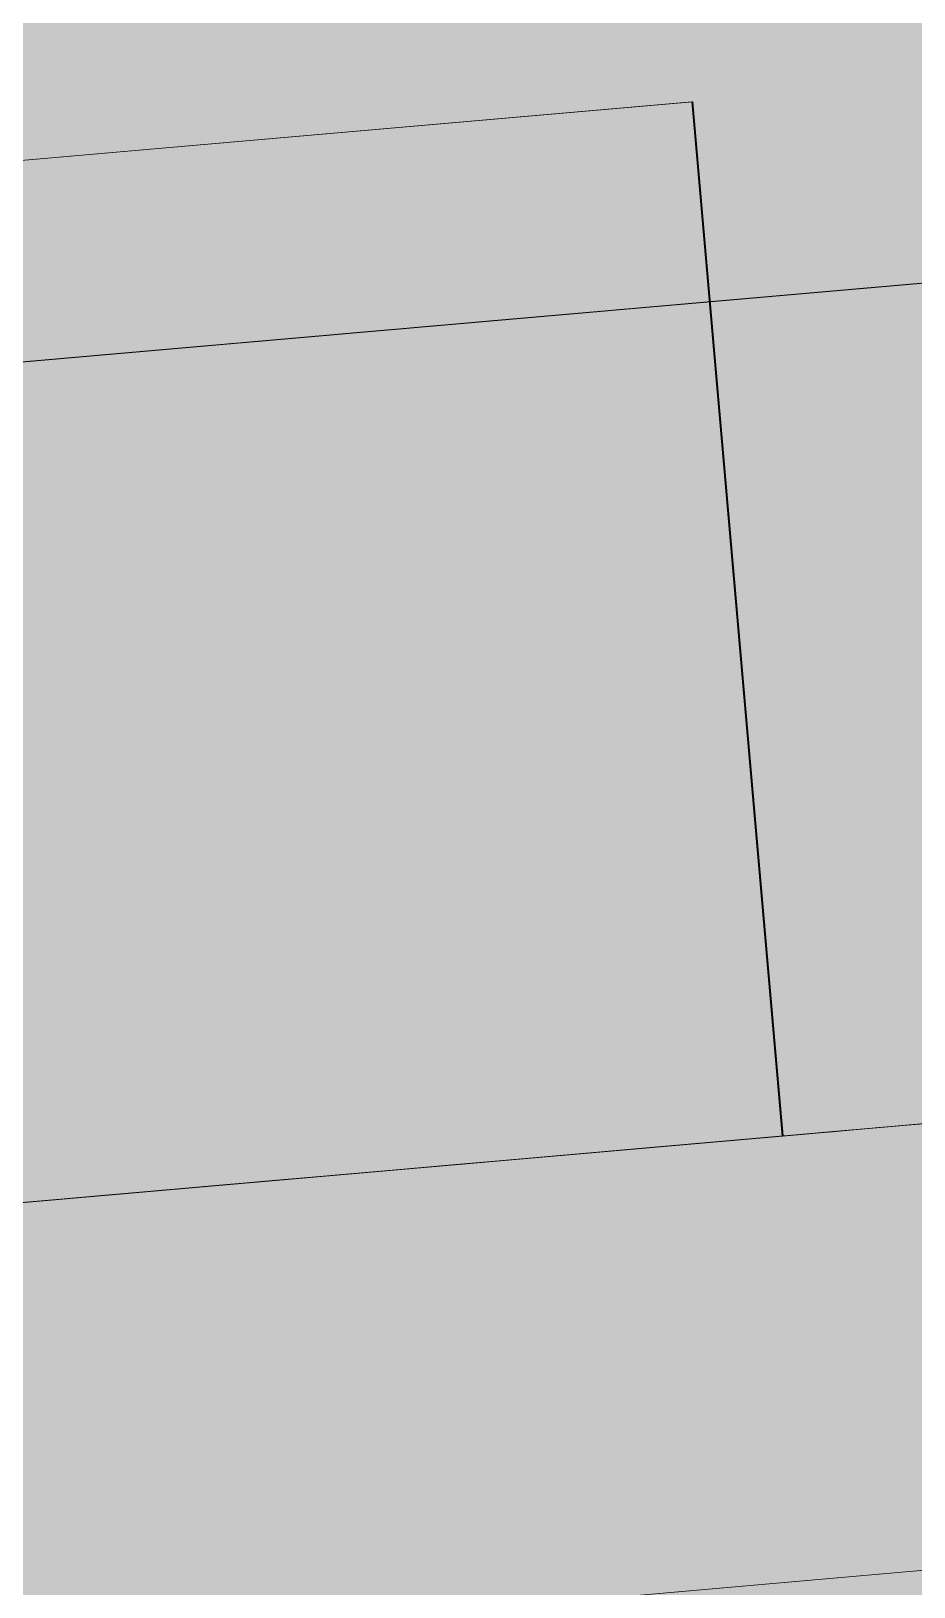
# Model space of a CAD drawing. Header units: millimetres. Extents: x 632 to 546626, y -3890 to 22200.
# Drawn here: x 370558.92 to 370561.9, y 16852.39 to 16857.63 of the extents above; entities that cross this region are included whole.
import ezdxf

# ---------------------------------------------------------------- set-up
doc = ezdxf.new("R2010")
doc.units = ezdxf.units.MM
doc.layers.add('A-270-M_ROOF', color=132, linetype='Continuous', lineweight=13)
doc.layers.add('A-770-ME_FFE_SA', color=91, linetype='Continuous', lineweight=13)

# ---------------------------------------------------------------- blocks, each defined once
blk = doc.blocks.new('Static Line_Sayfa_Metal Deck_Pan Mount - Up to 15 _ pitch - Max 2 Users-1845874-S6_501-SECTION A6')
at = {"layer": 'A-770-ME_FFE_SA', "lineweight": 5, "transparency": 33554432}
for points in [[(4548485.5504, 16846.4627), (4548530.3791, 16850.3847), (4548544.1747, 16901.8707), (4548684.1791, 16914.1195), (4548706.7056, 16865.8113), (4548751.5343, 16869.7333), (4548751.2729, 16872.7219), (4548708.5367, 16868.9829), (4548686.0102, 16917.2912), (4548541.8136, 16904.6499), (4548528.025, 16853.1902), (4548485.2889, 16849.4513), (4548485.5179, 16846.8341)], [(4548506.5189, 16851.0582), (4548705.7579, 16868.4894), (4548701.531, 16916.8038), (4548502.292, 16899.3727), (4548504.3594, 16875.742)], [(4548506.5599, 16851.0618), (4548705.7988, 16868.493), (4548701.572, 16916.8074), (4548502.333, 16899.3763), (4548504.4007, 16875.742)], [(4548506.6009, 16851.0654), (4548705.8398, 16868.4965), (4548701.613, 16916.811), (4548502.374, 16899.3798), (4548504.442, 16875.742)], [(4548506.6419, 16851.069), (4548705.8808, 16868.5001), (4548701.6539, 16916.8146), (4548502.415, 16899.3834), (4548504.4833, 16875.742)], [(4548506.273, 16851.0367), (4548705.5119, 16868.4679), (4548701.285, 16916.7823), (4548502.0461, 16899.3512), (4548504.1116, 16875.742)], [(4548506.314, 16851.0403), (4548705.5529, 16868.4714), (4548701.326, 16916.7859), (4548502.0871, 16899.3547), (4548504.1529, 16875.742)], [(4548506.355, 16851.0439), (4548705.5939, 16868.475), (4548701.367, 16916.7895), (4548502.1281, 16899.3583), (4548504.1942, 16875.742)], [(4548506.396, 16851.0475), (4548705.6349, 16868.4786), (4548701.408, 16916.7931), (4548502.1691, 16899.3619), (4548504.2355, 16875.742)], [(4548506.4369, 16851.0511), (4548705.6759, 16868.4822), (4548701.449, 16916.7967), (4548502.2101, 16899.3655), (4548504.2768, 16875.742)], [(4548506.4779, 16851.0546), (4548705.7169, 16868.4858), (4548701.49, 16916.8002), (4548502.2511, 16899.3691), (4548504.3181, 16875.742)], [(4548506.6946, 16849.066), (4548705.9335, 16866.4971), (4548701.7065, 16914.8115), (4548502.4675, 16897.3804), (4548504.3607, 16875.742)], [(4548506.7356, 16849.0695), (4548705.9745, 16866.5007), (4548701.7475, 16914.8151), (4548502.5085, 16897.384), (4548504.402, 16875.742)], [(4548506.7766, 16849.0731), (4548706.0155, 16866.5043), (4548701.7884, 16914.8187), (4548502.5495, 16897.3876), (4548504.4433, 16875.742)], [(4548506.8175, 16849.0767), (4548706.0565, 16866.5079), (4548701.8294, 16914.8223), (4548502.5905, 16897.3911), (4548504.4846, 16875.742)], [(4548506.4486, 16849.0444), (4548705.6876, 16866.4756), (4548701.4605, 16914.79), (4548502.2216, 16897.3589), (4548504.1129, 16875.742)], [(4548506.4896, 16849.048), (4548705.7286, 16866.4792), (4548701.5015, 16914.7936), (4548502.2626, 16897.3625), (4548504.1542, 16875.742)], [(4548506.5306, 16849.0516), (4548705.7696, 16866.4828), (4548701.5425, 16914.7972), (4548502.3036, 16897.366), (4548504.1955, 16875.742)], [(4548506.5716, 16849.0552), (4548705.8106, 16866.4863), (4548701.5835, 16914.8008), (4548502.3446, 16897.3696), (4548504.2368, 16875.742)], [(4548506.6126, 16849.0588), (4548705.8515, 16866.4899), (4548701.6245, 16914.8044), (4548502.3855, 16897.3732), (4548504.2781, 16875.742)], [(4548506.6536, 16849.0624), (4548705.8925, 16866.4935), (4548701.6655, 16914.808), (4548502.4265, 16897.3768), (4548504.3194, 16875.742)], [(4548516.1929, 16852.4719), (4548525.1586, 16853.2563), (4548520.4546, 16855.3916)], [(4548520.4565, 16855.3917), (4548516.1947, 16852.4721), (4548525.1605, 16853.2565)], [(4548516.2339, 16852.4755), (4548525.1996, 16853.2599), (4548520.4956, 16855.3952)], [(4548520.4974, 16855.3953), (4548516.2357, 16852.4756), (4548525.2014, 16853.26)], [(4548516.2748, 16852.4791), (4548525.2406, 16853.2635), (4548520.5366, 16855.3987)], [(4548520.5384, 16855.3989), (4548516.2767, 16852.4792), (4548525.2424, 16853.2636)], [(4548516.3158, 16852.4827), (4548525.2816, 16853.2671), (4548520.5776, 16855.4023)], [(4548520.5794, 16855.4025), (4548516.3177, 16852.4828), (4548525.2834, 16853.2672)], [(4548515.9469, 16852.4504), (4548524.9127, 16853.2348), (4548520.2087, 16855.3701)], [(4548520.2105, 16855.3702), (4548515.9488, 16852.4505), (4548524.9145, 16853.2349)], [(4548515.9879, 16852.454), (4548524.9537, 16853.2384), (4548520.2497, 16855.3736)], [(4548520.2515, 16855.3738), (4548515.9898, 16852.4541), (4548524.9555, 16853.2385)], [(4548516.0289, 16852.4575), (4548524.9947, 16853.242), (4548520.2907, 16855.3772)], [(4548520.2925, 16855.3774), (4548516.0308, 16852.4577), (4548524.9965, 16853.2421)], [(4548516.0699, 16852.4611), (4548525.0357, 16853.2455), (4548520.3316, 16855.3808)], [(4548520.3335, 16855.381), (4548516.0717, 16852.4613), (4548525.0375, 16853.2457)], [(4548516.1109, 16852.4647), (4548525.0766, 16853.2491), (4548520.3726, 16855.3844)], [(4548520.3745, 16855.3846), (4548516.1127, 16852.4649), (4548525.0785, 16853.2493)], [(4548516.1519, 16852.4683), (4548525.1176, 16853.2527), (4548520.4136, 16855.388)], [(4548520.4155, 16855.3881), (4548516.1537, 16852.4685), (4548525.1195, 16853.2529)]]:
    blk.add_hatch(color=256, dxfattribs=at).paths.add_polyline_path(points)
at = {"layer": 'A-770-ME_FFE_SA', "lineweight": 5}
for p, q in [((4548514.7392, 16857.047), (4548518.7036, 16857.3938)), ((4548518.7036, 16857.3938), (4548514.7393, 16857.047)), ((4548514.7409, 16857.0471), (4548518.7052, 16857.3939)), ((4548518.7053, 16857.3939), (4548514.7409, 16857.0471)), ((4548514.7425, 16857.0472), (4548518.7069, 16857.3941)), ((4548518.7069, 16857.3941), (4548514.7426, 16857.0473)), ((4548518.7036, 16857.3938), (4548519.0087, 16853.9071)), ((4548518.7036, 16857.3938), (4548519.0087, 16853.9071)), ((4548518.7052, 16857.3939), (4548519.0103, 16853.9073)), ((4548518.7053, 16857.3939), (4548519.0103, 16853.9073)), ((4548519.0119, 16853.9074), (4548518.7069, 16857.3941)), ((4548519.0119, 16853.9074), (4548518.7069, 16857.3941)), ((4548519.1573, 16856.7539), (4548518.9645, 16856.737)), ((4548518.9693, 16856.7374), (4548519.1629, 16856.7544)), ((4548518.9711, 16856.7376), (4548519.1648, 16856.7546)), ((4548518.9825, 16856.7386), (4548519.1742, 16856.7554)), ((4548518.9844, 16856.7388), (4548519.176, 16856.7555)), ((4548519.1965, 16856.7573), (4548519.0037, 16856.7405)), ((4548519.0103, 16856.741), (4548519.2039, 16856.758)), ((4548519.0235, 16856.7422), (4548519.2152, 16856.759)), ((4548519.0254, 16856.7424), (4548519.217, 16856.7591)), ((4548519.2393, 16856.7611), (4548519.0465, 16856.7442)), ((4548519.0531, 16856.7448), (4548519.2467, 16856.7617)), ((4548519.2681, 16856.7636), (4548519.0735, 16856.7466)), ((4548519.2699, 16856.7638), (4548519.0754, 16856.7467)), ((4548519.2785, 16856.7645), (4548519.0857, 16856.7476)), ((4548519.2803, 16856.7647), (4548519.0875, 16856.7478)), ((4548519.0922, 16856.7482), (4548519.2859, 16856.7651)), ((4548519.3091, 16856.7672), (4548519.1145, 16856.7502)), ((4548519.3194, 16856.7681), (4548519.1267, 16856.7512)), ((4548519.3213, 16856.7682), (4548519.1285, 16856.7514)), ((4548519.1351, 16856.752), (4548519.3287, 16856.7689)), ((4548519.3519, 16856.7709), (4548519.1573, 16856.7539)), ((4548519.1629, 16856.7544), (4548519.3582, 16856.7715)), ((4548519.1648, 16856.7546), (4548519.3601, 16856.7716)), ((4548519.1742, 16856.7554), (4548519.3679, 16856.7723)), ((4548519.176, 16856.7555), (4548519.3697, 16856.7725)), ((4548519.3911, 16856.7744), (4548519.1965, 16856.7573)), ((4548519.2039, 16856.758), (4548519.3992, 16856.7751)), ((4548519.2152, 16856.759), (4548519.4089, 16856.7759)), ((4548519.217, 16856.7591), (4548519.4107, 16856.7761)), ((4548519.4339, 16856.7781), (4548519.2393, 16856.7611)), ((4548519.2467, 16856.7617), (4548519.4421, 16856.7788)), ((4548519.4642, 16856.7807), (4548519.2681, 16856.7636)), ((4548519.466, 16856.7809), (4548519.2699, 16856.7638)), ((4548519.473, 16856.7815), (4548519.2785, 16856.7645)), ((4548519.4749, 16856.7817), (4548519.2803, 16856.7647)), ((4548519.2859, 16856.7651), (4548519.4812, 16856.7822)), ((4548519.5052, 16856.7843), (4548519.3091, 16856.7672)), ((4548519.514, 16856.7851), (4548519.3194, 16856.7681)), ((4548519.5159, 16856.7853), (4548519.3213, 16856.7682)), ((4548519.3287, 16856.7689), (4548519.524, 16856.786)), ((4548519.5403, 16856.7874), (4548519.3431, 16856.7702)), ((4548519.548, 16856.7881), (4548519.3519, 16856.7709)), ((4548519.3582, 16856.7715), (4548519.5549, 16856.7887)), ((4548519.3601, 16856.7716), (4548519.5568, 16856.7888)), ((4548519.3679, 16856.7723), (4548519.5632, 16856.7894)), ((4548519.3697, 16856.7725), (4548519.565, 16856.7896)), ((4548519.5872, 16856.7915), (4548519.3911, 16856.7744)), ((4548519.3992, 16856.7751), (4548519.5959, 16856.7923)), ((4548519.4089, 16856.7759), (4548519.6042, 16856.793)), ((4548519.4107, 16856.7761), (4548519.606, 16856.7932)), ((4548519.63, 16856.7953), (4548519.4339, 16856.7781)), ((4548519.4421, 16856.7788), (4548519.6387, 16856.796)), ((4548518.5428, 16856.7001), (4548518.3573, 16856.6839)), ((4548518.5622, 16856.7018), (4548518.3797, 16856.6859)), ((4548518.564, 16856.702), (4548518.3815, 16856.686)), ((4548518.3832, 16856.6862), (4548518.5672, 16856.7023)), ((4548518.5856, 16856.7039), (4548518.4001, 16856.6877)), ((4548518.4014, 16856.6878), (4548518.5882, 16856.7041)), ((4548518.4032, 16856.6879), (4548518.59, 16856.7043)), ((4548518.4224, 16856.6896), (4548518.6063, 16856.7057)), ((4548518.4242, 16856.6898), (4548518.6081, 16856.7059)), ((4548518.6248, 16856.7073), (4548518.4392, 16856.6911)), ((4548518.4423, 16856.6913), (4548518.6292, 16856.7077)), ((4548518.4634, 16856.6932), (4548518.6473, 16856.7093)), ((4548518.4652, 16856.6933), (4548518.6491, 16856.7094)), ((4548518.6676, 16856.7111), (4548518.4821, 16856.6948)), ((4548518.4852, 16856.6951), (4548518.672, 16856.7114)), ((4548518.6901, 16856.713), (4548518.5018, 16856.6966)), ((4548518.6919, 16856.7132), (4548518.5036, 16856.6967)), ((4548518.7067, 16856.7145), (4548518.5212, 16856.6982)), ((4548518.7086, 16856.7146), (4548518.5231, 16856.6984)), ((4548518.5243, 16856.6985), (4548518.7111, 16856.7149)), ((4548518.731, 16856.7166), (4548518.5428, 16856.7001)), ((4548518.7477, 16856.7181), (4548518.5622, 16856.7018)), ((4548518.7496, 16856.7182), (4548518.564, 16856.702)), ((4548518.5672, 16856.7023), (4548518.754, 16856.7186)), ((4548518.7739, 16856.7204), (4548518.5856, 16856.7039)), ((4548518.5882, 16856.7041), (4548518.7776, 16856.7207)), ((4548518.59, 16856.7043), (4548518.7794, 16856.7208)), ((4548518.6063, 16856.7057), (4548518.7931, 16856.722)), ((4548518.6081, 16856.7059), (4548518.795, 16856.7222)), ((4548518.813, 16856.7238), (4548518.6248, 16856.7073)), ((4548518.6292, 16856.7077), (4548518.8186, 16856.7243)), ((4548518.6473, 16856.7093), (4548518.8341, 16856.7256)), ((4548518.6491, 16856.7094), (4548518.836, 16856.7258)), ((4548518.8558, 16856.7275), (4548518.6676, 16856.7111)), ((4548518.672, 16856.7114), (4548518.8614, 16856.728)), ((4548518.8807, 16856.7297), (4548518.6901, 16856.713)), ((4548518.8826, 16856.7299), (4548518.6919, 16856.7132)), ((4548518.895, 16856.731), (4548518.7067, 16856.7145)), ((4548518.8968, 16856.7311), (4548518.7086, 16856.7146)), ((4548518.7111, 16856.7149), (4548518.9005, 16856.7314)), ((4548518.9217, 16856.7333), (4548518.731, 16856.7166)), ((4548518.936, 16856.7345), (4548518.7477, 16856.7181)), ((4548518.9378, 16856.7347), (4548518.7496, 16856.7182)), ((4548518.754, 16856.7186), (4548518.9434, 16856.7352)), ((4548518.9645, 16856.737), (4548518.7739, 16856.7204)), ((4548518.7776, 16856.7207), (4548518.9693, 16856.7374)), ((4548518.7794, 16856.7208), (4548518.9711, 16856.7376)), ((4548518.7931, 16856.722), (4548518.9825, 16856.7386)), ((4548518.795, 16856.7222), (4548518.9844, 16856.7388)), ((4548519.0037, 16856.7405), (4548518.813, 16856.7238)), ((4548518.8186, 16856.7243), (4548519.0103, 16856.741)), ((4548518.8341, 16856.7256), (4548519.0235, 16856.7422)), ((4548518.836, 16856.7258), (4548519.0254, 16856.7424)), ((4548519.0465, 16856.7442), (4548518.8558, 16856.7275)), ((4548518.8614, 16856.728), (4548519.0531, 16856.7448)), ((4548519.0735, 16856.7466), (4548518.8807, 16856.7297)), ((4548519.0754, 16856.7467), (4548518.8826, 16856.7299)), ((4548519.0857, 16856.7476), (4548518.895, 16856.731)), ((4548519.0875, 16856.7478), (4548518.8968, 16856.7311)), ((4548518.9005, 16856.7314), (4548519.0922, 16856.7482)), ((4548519.1145, 16856.7502), (4548518.9217, 16856.7333)), ((4548519.1267, 16856.7512), (4548518.936, 16856.7345)), ((4548519.1285, 16856.7514), (4548518.9378, 16856.7347)), ((4548518.9434, 16856.7352), (4548519.1351, 16856.752)), ((4548517.7697, 16856.6325), (4548517.9432, 16856.6477)), ((4548517.9448, 16856.6478), (4548517.773, 16856.6328)), ((4548517.9546, 16856.6487), (4548517.779, 16856.6333)), ((4548517.9564, 16856.6488), (4548517.7808, 16856.6335)), ((4548517.8088, 16856.6359), (4548517.9823, 16856.6511)), ((4548517.9839, 16856.6512), (4548517.8122, 16856.6362)), ((4548517.9858, 16856.6514), (4548517.814, 16856.6364)), ((4548517.9956, 16856.6523), (4548517.82, 16856.6369)), ((4548517.8516, 16856.6397), (4548518.0252, 16856.6549)), ((4548518.0249, 16856.6548), (4548517.8532, 16856.6398)), ((4548518.0267, 16856.655), (4548517.855, 16856.64)), ((4548517.8594, 16856.6403), (4548518.0367, 16856.6559)), ((4548517.8612, 16856.6405), (4548518.0385, 16856.656)), ((4548518.0384, 16856.656), (4548517.8628, 16856.6406)), ((4548517.8908, 16856.6431), (4548518.0643, 16856.6583)), ((4548517.8926, 16856.6433), (4548518.0662, 16856.6584)), ((4548517.9004, 16856.6439), (4548518.0777, 16856.6594)), ((4548518.0775, 16856.6594), (4548517.9019, 16856.6441)), ((4548517.9318, 16856.6467), (4548518.1053, 16856.6619)), ((4548517.9336, 16856.6468), (4548518.1071, 16856.662)), ((4548517.9432, 16856.6477), (4548518.1205, 16856.6632)), ((4548518.1204, 16856.6632), (4548517.9448, 16856.6478)), ((4548518.1338, 16856.6644), (4548517.9546, 16856.6487)), ((4548518.1356, 16856.6645), (4548517.9564, 16856.6488)), ((4548517.9823, 16856.6511), (4548518.1596, 16856.6666)), ((4548518.1595, 16856.6666), (4548517.9839, 16856.6512)), ((4548518.1614, 16856.6668), (4548517.9858, 16856.6514)), ((4548518.1748, 16856.6679), (4548517.9956, 16856.6523)), ((4548518.2005, 16856.6702), (4548518.0249, 16856.6548)), ((4548518.0252, 16856.6549), (4548518.2025, 16856.6704)), ((4548518.2023, 16856.6704), (4548518.0267, 16856.655)), ((4548518.0367, 16856.6559), (4548518.2174, 16856.6717)), ((4548518.2176, 16856.6717), (4548518.0384, 16856.656)), ((4548518.0385, 16856.656), (4548518.2193, 16856.6718)), ((4548518.0643, 16856.6583), (4548518.2416, 16856.6738)), ((4548518.0662, 16856.6584), (4548518.2435, 16856.6739)), ((4548518.2567, 16856.6751), (4548518.0775, 16856.6594)), ((4548518.0777, 16856.6594), (4548518.2584, 16856.6753)), ((4548518.1053, 16856.6619), (4548518.2826, 16856.6774)), ((4548518.1071, 16856.662), (4548518.2844, 16856.6775)), ((4548518.2996, 16856.6789), (4548518.1204, 16856.6632)), ((4548518.1205, 16856.6632), (4548518.3012, 16856.679)), ((4548518.3163, 16856.6803), (4548518.1338, 16856.6644)), ((4548518.3181, 16856.6805), (4548518.1356, 16856.6645)), ((4548518.3387, 16856.6823), (4548518.1595, 16856.6666)), ((4548518.1596, 16856.6666), (4548518.3404, 16856.6824)), ((4548518.3406, 16856.6824), (4548518.1614, 16856.6668)), ((4548518.3573, 16856.6839), (4548518.1748, 16856.6679)), ((4548518.3797, 16856.6859), (4548518.2005, 16856.6702)), ((4548518.3815, 16856.686), (4548518.2023, 16856.6704)), ((4548518.2025, 16856.6704), (4548518.3832, 16856.6862)), ((4548518.2174, 16856.6717), (4548518.4014, 16856.6878)), ((4548518.4001, 16856.6877), (4548518.2176, 16856.6717)), ((4548518.2193, 16856.6718), (4548518.4032, 16856.6879)), ((4548518.2416, 16856.6738), (4548518.4224, 16856.6896)), ((4548518.2435, 16856.6739), (4548518.4242, 16856.6898)), ((4548518.4392, 16856.6911), (4548518.2567, 16856.6751)), ((4548518.2584, 16856.6753), (4548518.4423, 16856.6913)), ((4548518.2802, 16856.6772), (4548518.4671, 16856.6935)), ((4548518.2826, 16856.6774), (4548518.4634, 16856.6932)), ((4548518.2844, 16856.6775), (4548518.4652, 16856.6933)), ((4548518.4821, 16856.6948), (4548518.2996, 16856.6789)), ((4548518.3012, 16856.679), (4548518.4852, 16856.6951)), ((4548518.5018, 16856.6966), (4548518.3163, 16856.6803)), ((4548518.5036, 16856.6967), (4548518.3181, 16856.6805)), ((4548518.5212, 16856.6982), (4548518.3387, 16856.6823)), ((4548518.3404, 16856.6824), (4548518.5243, 16856.6985)), ((4548518.5231, 16856.6984), (4548518.3406, 16856.6824)), ((4548517.1905, 16856.5818), (4548517.3511, 16856.5959)), ((4548517.1923, 16856.582), (4548517.3529, 16856.596)), ((4548517.2004, 16856.5827), (4548517.3563, 16856.5963)), ((4548517.3604, 16856.5967), (4548517.2019, 16856.5828)), ((4548517.364, 16856.597), (4548517.2105, 16856.5836)), ((4548517.3658, 16856.5972), (4548517.2123, 16856.5837)), ((4548517.2314, 16856.5854), (4548517.3921, 16856.5995)), ((4548517.2396, 16856.5861), (4548517.3954, 16856.5998)), ((4548517.3995, 16856.6001), (4548517.241, 16856.5862)), ((4548517.2414, 16856.5863), (4548517.3972, 16856.5999)), ((4548517.2743, 16856.5892), (4548517.4349, 16856.6032)), ((4548517.4397, 16856.6036), (4548517.2765, 16856.5894)), ((4548517.4415, 16856.6038), (4548517.2784, 16856.5895)), ((4548517.2806, 16856.5897), (4548517.4364, 16856.6033)), ((4548517.2824, 16856.5899), (4548517.4382, 16856.6035)), ((4548517.4423, 16856.6039), (4548517.2839, 16856.59)), ((4548517.3134, 16856.5926), (4548517.4741, 16856.6066)), ((4548517.4807, 16856.6072), (4548517.3175, 16856.5929)), ((4548517.4815, 16856.6073), (4548517.323, 16856.5934)), ((4548517.4833, 16856.6074), (4548517.3249, 16856.5936)), ((4548517.3511, 16856.5959), (4548517.5163, 16856.6103)), ((4548517.3529, 16856.596), (4548517.5182, 16856.6105)), ((4548517.3563, 16856.5963), (4548517.5169, 16856.6104)), ((4548517.5235, 16856.611), (4548517.3604, 16856.5967)), ((4548517.5225, 16856.6109), (4548517.364, 16856.597)), ((4548517.5243, 16856.611), (4548517.3658, 16856.5972)), ((4548517.3921, 16856.5995), (4548517.5573, 16856.6139)), ((4548517.3954, 16856.5998), (4548517.5561, 16856.6138)), ((4548517.3972, 16856.5999), (4548517.5579, 16856.614)), ((4548517.5626, 16856.6144), (4548517.3995, 16856.6001)), ((4548517.4349, 16856.6032), (4548517.6001, 16856.6177)), ((4548517.4364, 16856.6033), (4548517.597, 16856.6174)), ((4548517.4382, 16856.6035), (4548517.5989, 16856.6176)), ((4548517.6072, 16856.6183), (4548517.4397, 16856.6036)), ((4548517.6091, 16856.6184), (4548517.4415, 16856.6038)), ((4548517.6055, 16856.6181), (4548517.4423, 16856.6039)), ((4548517.4741, 16856.6066), (4548517.6393, 16856.6211)), ((4548517.6482, 16856.6219), (4548517.4807, 16856.6072)), ((4548517.6446, 16856.6216), (4548517.4815, 16856.6073)), ((4548517.6465, 16856.6217), (4548517.4833, 16856.6074)), ((4548517.5163, 16856.6103), (4548517.6858, 16856.6252)), ((4548517.5169, 16856.6104), (4548517.6821, 16856.6248)), ((4548517.5182, 16856.6105), (4548517.6877, 16856.6253)), ((4548517.6856, 16856.6251), (4548517.5225, 16856.6109)), ((4548517.6911, 16856.6256), (4548517.5235, 16856.611)), ((4548517.6875, 16856.6253), (4548517.5243, 16856.611)), ((4548517.5561, 16856.6138), (4548517.7213, 16856.6283)), ((4548517.5573, 16856.6139), (4548517.7268, 16856.6287)), ((4548517.5579, 16856.614), (4548517.7231, 16856.6284)), ((4548517.7302, 16856.629), (4548517.5626, 16856.6144)), ((4548517.597, 16856.6174), (4548517.7623, 16856.6318)), ((4548517.5989, 16856.6176), (4548517.7641, 16856.632)), ((4548517.6001, 16856.6177), (4548517.7697, 16856.6325)), ((4548517.773, 16856.6328), (4548517.6055, 16856.6181)), ((4548517.779, 16856.6333), (4548517.6072, 16856.6183)), ((4548517.7808, 16856.6335), (4548517.6091, 16856.6184)), ((4548517.6393, 16856.6211), (4548517.8088, 16856.6359)), ((4548517.8122, 16856.6362), (4548517.6446, 16856.6216)), ((4548517.814, 16856.6364), (4548517.6465, 16856.6217)), ((4548517.82, 16856.6369), (4548517.6482, 16856.6219)), ((4548517.6821, 16856.6248), (4548517.8516, 16856.6397)), ((4548517.8532, 16856.6398), (4548517.6856, 16856.6251)), ((4548517.6858, 16856.6252), (4548517.8594, 16856.6403)), ((4548517.855, 16856.64), (4548517.6875, 16856.6253)), ((4548517.6877, 16856.6253), (4548517.8612, 16856.6405)), ((4548517.8628, 16856.6406), (4548517.6911, 16856.6256)), ((4548517.7213, 16856.6283), (4548517.8908, 16856.6431)), ((4548517.7231, 16856.6284), (4548517.8926, 16856.6433)), ((4548517.7268, 16856.6287), (4548517.9004, 16856.6439)), ((4548517.9019, 16856.6441), (4548517.7302, 16856.629)), ((4548517.7623, 16856.6318), (4548517.9318, 16856.6467)), ((4548517.7641, 16856.632), (4548517.9336, 16856.6468)), ((4548516.7428, 16856.5427), (4548516.6114, 16856.5312)), ((4548516.7571, 16856.5439), (4548516.6198, 16856.5319)), ((4548516.6302, 16856.5328), (4548516.7643, 16856.5445)), ((4548516.6395, 16856.5336), (4548516.7794, 16856.5459)), ((4548516.7819, 16856.5461), (4548516.6505, 16856.5346)), ((4548516.7838, 16856.5462), (4548516.6524, 16856.5347)), ((4548516.7962, 16856.5473), (4548516.659, 16856.5353)), ((4548516.6693, 16856.5362), (4548516.8035, 16856.548)), ((4548516.6712, 16856.5364), (4548516.8053, 16856.5481)), ((4548516.8162, 16856.5491), (4548516.6733, 16856.5366)), ((4548516.818, 16856.5492), (4548516.6751, 16856.5367)), ((4548516.6823, 16856.5374), (4548516.8222, 16856.5496)), ((4548516.8434, 16856.5515), (4548516.6951, 16856.5385)), ((4548516.8391, 16856.5511), (4548516.7018, 16856.5391)), ((4548516.7103, 16856.5398), (4548516.8444, 16856.5516)), ((4548516.7121, 16856.54), (4548516.8463, 16856.5517)), ((4548516.8572, 16856.5527), (4548516.7143, 16856.5402)), ((4548516.7215, 16856.5408), (4548516.8614, 16856.553)), ((4548516.7384, 16856.5423), (4548516.8839, 16856.555)), ((4548516.7403, 16856.5424), (4548516.8857, 16856.5552)), ((4548516.8782, 16856.5545), (4548516.7409, 16856.5425)), ((4548516.8801, 16856.5547), (4548516.7428, 16856.5427)), ((4548516.9, 16856.5564), (4548516.7571, 16856.5439)), ((4548516.7643, 16856.5445), (4548516.9042, 16856.5568)), ((4548516.7794, 16856.5459), (4548516.9249, 16856.5586)), ((4548516.9192, 16856.5581), (4548516.7819, 16856.5461)), ((4548516.9211, 16856.5583), (4548516.7838, 16856.5462)), ((4548516.9392, 16856.5598), (4548516.7962, 16856.5473)), ((4548516.8035, 16856.548), (4548516.9434, 16856.5602)), ((4548516.8053, 16856.5481), (4548516.9452, 16856.5604)), ((4548516.9645, 16856.5621), (4548516.8162, 16856.5491)), ((4548516.9664, 16856.5622), (4548516.818, 16856.5492)), ((4548516.8222, 16856.5496), (4548516.9677, 16856.5623)), ((4548516.982, 16856.5636), (4548516.8391, 16856.5511)), ((4548516.8444, 16856.5516), (4548516.9843, 16856.5638)), ((4548516.8463, 16856.5517), (4548516.9862, 16856.564)), ((4548517.0055, 16856.5656), (4548516.8572, 16856.5527)), ((4548516.8614, 16856.553), (4548517.0068, 16856.5658)), ((4548517.0211, 16856.567), (4548516.8782, 16856.5545)), ((4548517.023, 16856.5672), (4548516.8801, 16856.5547)), ((4548516.8839, 16856.555), (4548517.0346, 16856.5682)), ((4548516.8857, 16856.5552), (4548517.0365, 16856.5684)), ((4548517.0484, 16856.5694), (4548516.9, 16856.5564)), ((4548516.9042, 16856.5568), (4548517.0497, 16856.5695)), ((4548517.0621, 16856.5706), (4548516.9192, 16856.5581)), ((4548517.064, 16856.5708), (4548516.9211, 16856.5583)), ((4548516.9249, 16856.5586), (4548517.0756, 16856.5718)), ((4548517.0875, 16856.5728), (4548516.9392, 16856.5598)), ((4548516.9434, 16856.5602), (4548517.0888, 16856.5729)), ((4548516.9452, 16856.5604), (4548517.0906, 16856.5731)), ((4548517.1181, 16856.5755), (4548516.9645, 16856.5621)), ((4548517.1199, 16856.5757), (4548516.9664, 16856.5622)), ((4548516.9677, 16856.5623), (4548517.1184, 16856.5755)), ((4548517.1303, 16856.5766), (4548516.982, 16856.5636)), ((4548516.9843, 16856.5638), (4548517.1298, 16856.5765)), ((4548516.9862, 16856.564), (4548517.1316, 16856.5767)), ((4548517.1591, 16856.5791), (4548517.0055, 16856.5656)), ((4548517.0068, 16856.5658), (4548517.1576, 16856.5789)), ((4548517.1695, 16856.58), (4548517.0211, 16856.567)), ((4548517.1713, 16856.5801), (4548517.023, 16856.5672)), ((4548517.0346, 16856.5682), (4548517.1905, 16856.5818)), ((4548517.0365, 16856.5684), (4548517.1923, 16856.582)), ((4548517.2019, 16856.5828), (4548517.0484, 16856.5694)), ((4548517.0497, 16856.5695), (4548517.2004, 16856.5827)), ((4548517.2105, 16856.5836), (4548517.0621, 16856.5706)), ((4548517.2123, 16856.5837), (4548517.064, 16856.5708)), ((4548517.0756, 16856.5718), (4548517.2314, 16856.5854)), ((4548517.241, 16856.5862), (4548517.0875, 16856.5728)), ((4548517.0888, 16856.5729), (4548517.2396, 16856.5861)), ((4548517.0906, 16856.5731), (4548517.2414, 16856.5863)), ((4548517.2765, 16856.5894), (4548517.1181, 16856.5755)), ((4548517.1184, 16856.5755), (4548517.2743, 16856.5892)), ((4548517.2784, 16856.5895), (4548517.1199, 16856.5757)), ((4548517.1298, 16856.5765), (4548517.2806, 16856.5897)), ((4548517.2839, 16856.59), (4548517.1303, 16856.5766)), ((4548517.1316, 16856.5767), (4548517.2824, 16856.5899)), ((4548517.1576, 16856.5789), (4548517.3134, 16856.5926)), ((4548517.3175, 16856.5929), (4548517.1591, 16856.5791)), ((4548517.323, 16856.5934), (4548517.1695, 16856.58)), ((4548517.3249, 16856.5936), (4548517.1713, 16856.5801)), ((4548516.4884, 16856.5204), (4548516.3631, 16856.5094)), ((4548516.4842, 16856.52), (4548516.3651, 16856.5096)), ((4548516.486, 16856.5202), (4548516.367, 16856.5098)), ((4548516.3772, 16856.5107), (4548516.5054, 16856.5219)), ((4548516.38, 16856.5109), (4548516.502, 16856.5216)), ((4548516.5276, 16856.5238), (4548516.4022, 16856.5129)), ((4548516.536, 16856.5246), (4548516.4046, 16856.5131)), ((4548516.5252, 16856.5236), (4548516.4061, 16856.5132)), ((4548516.5378, 16856.5247), (4548516.4064, 16856.5132)), ((4548516.527, 16856.5238), (4548516.408, 16856.5134)), ((4548516.4192, 16856.5143), (4548516.5412, 16856.525)), ((4548516.42, 16856.5144), (4548516.5482, 16856.5256)), ((4548516.421, 16856.5145), (4548516.543, 16856.5252)), ((4548516.5704, 16856.5276), (4548516.4451, 16856.5166)), ((4548516.577, 16856.5282), (4548516.4456, 16856.5167)), ((4548516.4592, 16856.5178), (4548516.5873, 16856.5291)), ((4548516.4602, 16856.5179), (4548516.5821, 16856.5286)), ((4548516.462, 16856.5181), (4548516.584, 16856.5288)), ((4548516.4644, 16856.5183), (4548516.5985, 16856.53)), ((4548516.4662, 16856.5185), (4548516.6003, 16856.5302)), ((4548516.6095, 16856.531), (4548516.4842, 16856.52)), ((4548516.6114, 16856.5312), (4548516.486, 16856.5202)), ((4548516.6198, 16856.5319), (4548516.4884, 16856.5204)), ((4548516.502, 16856.5216), (4548516.6302, 16856.5328)), ((4548516.5054, 16856.5219), (4548516.6395, 16856.5336)), ((4548516.6505, 16856.5346), (4548516.5252, 16856.5236)), ((4548516.6524, 16856.5347), (4548516.527, 16856.5238)), ((4548516.659, 16856.5353), (4548516.5276, 16856.5238)), ((4548516.6733, 16856.5366), (4548516.536, 16856.5246)), ((4548516.6751, 16856.5367), (4548516.5378, 16856.5247)), ((4548516.5412, 16856.525), (4548516.6693, 16856.5362)), ((4548516.543, 16856.5252), (4548516.6712, 16856.5364)), ((4548516.5482, 16856.5256), (4548516.6823, 16856.5374)), ((4548516.7018, 16856.5391), (4548516.5704, 16856.5276)), ((4548516.7143, 16856.5402), (4548516.577, 16856.5282)), ((4548516.5821, 16856.5286), (4548516.7103, 16856.5398)), ((4548516.584, 16856.5288), (4548516.7121, 16856.54)), ((4548516.5873, 16856.5291), (4548516.7215, 16856.5408)), ((4548516.5985, 16856.53), (4548516.7384, 16856.5423)), ((4548516.6003, 16856.5302), (4548516.7403, 16856.5424)), ((4548516.7409, 16856.5425), (4548516.6095, 16856.531)), ((4548519.0087, 16853.9071), (4548515.0443, 16853.5603)), ((4548515.0444, 16853.5603), (4548519.0087, 16853.9071)), ((4548519.0103, 16853.9073), (4548515.0459, 16853.5604)), ((4548515.046, 16853.5604), (4548519.0103, 16853.9073)), ((4548519.0119, 16853.9074), (4548515.0475, 16853.5606)), ((4548515.0476, 16853.5606), (4548519.0119, 16853.9074)), ((4548528.025, 16853.1902), (4548485.2889, 16849.4513)), ((4548485.2928, 16849.4516), (4548528.025, 16853.1902)), ((4548515.175, 16852.066), (4548521.4597, 16852.6158)), ((4548515.1751, 16852.066), (4548521.4597, 16852.6158)), ((4548515.1766, 16852.0661), (4548521.4613, 16852.616)), ((4548515.1767, 16852.0661), (4548521.4613, 16852.616)), ((4548515.1783, 16852.0663), (4548521.4629, 16852.6161)), ((4548515.1784, 16852.0663), (4548521.463, 16852.6161))]:
    blk.add_line(p, q, dxfattribs=at)
at = {"layer": 'A-770-ME_FFE_SA', "lineweight": 5, "flags": 128}
for points in [[(4548519.507, 16856.7845), (4548519.3109, 16856.7673), (4548519.1163, 16856.7503), (4548518.9236, 16856.7334), (4548518.7329, 16856.7168), (4548518.5446, 16856.7003), (4548518.3591, 16856.6841), (4548518.1766, 16856.6681), (4548517.9974, 16856.6524), (4548517.8218, 16856.6371), (4548517.6501, 16856.622), (4548517.4825, 16856.6074), (4548517.3194, 16856.5931), (4548517.1609, 16856.5792), (4548517.0074, 16856.5658), (4548516.859, 16856.5528), (4548516.7161, 16856.5403), (4548516.5788, 16856.5283), (4548516.4474, 16856.5168)], [(4548516.379, 16856.5108), (4548516.5072, 16856.522), (4548516.6413, 16856.5338), (4548516.7812, 16856.546), (4548516.9267, 16856.5587), (4548517.0775, 16856.5719), (4548517.2333, 16856.5856), (4548517.3939, 16856.5996), (4548517.5592, 16856.6141), (4548517.7287, 16856.6289), (4548517.9022, 16856.6441), (4548518.0795, 16856.6596), (4548518.2603, 16856.6754), (4548518.4442, 16856.6915), (4548518.631, 16856.7079), (4548518.8204, 16856.7244), (4548519.0121, 16856.7412), (4548519.2058, 16856.7581), (4548519.4011, 16856.7752), (4548519.5978, 16856.7924)], [(4548519.589, 16856.7917), (4548519.3929, 16856.7745), (4548519.1983, 16856.7575), (4548519.0055, 16856.7406), (4548518.8149, 16856.7239), (4548518.6266, 16856.7075), (4548518.4411, 16856.6912), (4548518.2586, 16856.6753), (4548518.0794, 16856.6596), (4548517.9038, 16856.6442), (4548517.7321, 16856.6292), (4548517.5645, 16856.6145), (4548517.4013, 16856.6003), (4548517.2429, 16856.5864), (4548517.0894, 16856.573), (4548516.941, 16856.56), (4548516.7981, 16856.5475), (4548516.6608, 16856.5355), (4548516.5294, 16856.524), (4548516.4041, 16856.513)], [(4548516.461, 16856.518), (4548516.5892, 16856.5292), (4548516.7233, 16856.541), (4548516.8632, 16856.5532), (4548517.0087, 16856.5659), (4548517.1594, 16856.5791), (4548517.3153, 16856.5927), (4548517.4759, 16856.6068), (4548517.6411, 16856.6213), (4548517.8106, 16856.6361), (4548517.9842, 16856.6513), (4548518.1615, 16856.6668), (4548518.3422, 16856.6826), (4548518.5262, 16856.6987), (4548518.713, 16856.715), (4548518.9024, 16856.7316), (4548519.0941, 16856.7484), (4548519.2877, 16856.7653), (4548519.4831, 16856.7824)], [(4548519.6282, 16856.7951), (4548519.4321, 16856.7779), (4548519.2375, 16856.7609), (4548519.0447, 16856.744), (4548518.854, 16856.7274), (4548518.6658, 16856.7109), (4548518.4802, 16856.6947), (4548518.2977, 16856.6787), (4548518.1185, 16856.663), (4548517.9429, 16856.6477), (4548517.7712, 16856.6326), (4548517.6036, 16856.618), (4548517.4405, 16856.6037), (4548517.282, 16856.5898), (4548517.1285, 16856.5764), (4548516.9802, 16856.5634), (4548516.8372, 16856.5509), (4548516.7, 16856.5389), (4548516.5685, 16856.5274), (4548516.4432, 16856.5164)], [(4548516.3782, 16856.5108), (4548516.5002, 16856.5214), (4548516.6283, 16856.5326), (4548516.7625, 16856.5444), (4548516.9024, 16856.5566), (4548517.0478, 16856.5693), (4548517.1986, 16856.5825), (4548517.3544, 16856.5962), (4548517.5151, 16856.6102), (4548517.6803, 16856.6247), (4548517.8498, 16856.6395), (4548518.0233, 16856.6547), (4548518.2006, 16856.6702), (4548518.3814, 16856.686), (4548518.5653, 16856.7021), (4548518.7521, 16856.7185), (4548518.9415, 16856.735), (4548519.1332, 16856.7518), (4548519.3269, 16856.7687), (4548519.5222, 16856.7858)], [(4548519.5385, 16856.7873), (4548519.3412, 16856.77), (4548519.1451, 16856.7528), (4548518.9505, 16856.7358), (4548518.7578, 16856.7189), (4548518.5671, 16856.7023), (4548518.3788, 16856.6858), (4548518.1933, 16856.6696), (4548518.0108, 16856.6536), (4548517.8316, 16856.6379), (4548517.656, 16856.6226), (4548517.4843, 16856.6075), (4548517.3167, 16856.5929), (4548517.1536, 16856.5786), (4548516.9951, 16856.5647), (4548516.8416, 16856.5513), (4548516.6932, 16856.5383), (4548516.5503, 16856.5258), (4548516.413, 16856.5138)], [(4548516.3414, 16856.5075), (4548516.4755, 16856.5193), (4548516.6154, 16856.5315), (4548516.7609, 16856.5442), (4548516.9117, 16856.5574), (4548517.0675, 16856.5711), (4548517.2281, 16856.5851), (4548517.3934, 16856.5996), (4548517.5629, 16856.6144), (4548517.7364, 16856.6296), (4548517.9137, 16856.6451), (4548518.0945, 16856.6609), (4548518.2784, 16856.677), (4548518.4652, 16856.6933), (4548518.6546, 16856.7099), (4548518.8463, 16856.7267), (4548519.04, 16856.7436), (4548519.2353, 16856.7607), (4548519.432, 16856.7779), (4548519.6297, 16856.7952)], [(4548519.5813, 16856.791), (4548519.3841, 16856.7737), (4548519.188, 16856.7566), (4548518.9934, 16856.7396), (4548518.8006, 16856.7227), (4548518.6099, 16856.706), (4548518.4217, 16856.6895), (4548518.2361, 16856.6733), (4548518.0536, 16856.6573), (4548517.8744, 16856.6417), (4548517.6988, 16856.6263), (4548517.5271, 16856.6113), (4548517.3595, 16856.5966), (4548517.1964, 16856.5823), (4548517.0379, 16856.5685), (4548516.8844, 16856.555), (4548516.7361, 16856.5421), (4548516.5931, 16856.5296), (4548516.4559, 16856.5176)], [(4548516.3824, 16856.5111), (4548516.5165, 16856.5229), (4548516.6564, 16856.5351), (4548516.8019, 16856.5478), (4548516.9526, 16856.561), (4548517.1085, 16856.5747), (4548517.2691, 16856.5887), (4548517.4343, 16856.6032), (4548517.6039, 16856.618), (4548517.7774, 16856.6332), (4548517.9547, 16856.6487), (4548518.1354, 16856.6645), (4548518.3194, 16856.6806), (4548518.5062, 16856.6969), (4548518.6956, 16856.7135), (4548518.8873, 16856.7303), (4548519.0809, 16856.7472), (4548519.2763, 16856.7643), (4548519.4729, 16856.7815)], [(4548519.6205, 16856.7944), (4548519.4232, 16856.7772), (4548519.2271, 16856.76), (4548519.0325, 16856.743), (4548518.8397, 16856.7261), (4548518.6491, 16856.7094), (4548518.4608, 16856.693), (4548518.2753, 16856.6767), (4548518.0928, 16856.6608), (4548517.9136, 16856.6451), (4548517.738, 16856.6297), (4548517.5663, 16856.6147), (4548517.3987, 16856.6), (4548517.2355, 16856.5858), (4548517.0771, 16856.5719), (4548516.9236, 16856.5585), (4548516.7752, 16856.5455), (4548516.6323, 16856.533), (4548516.495, 16856.521), (4548516.3636, 16856.5095)], [(4548519.6223, 16856.7946), (4548519.425, 16856.7773), (4548519.229, 16856.7602), (4548519.0344, 16856.7431), (4548518.8416, 16856.7263), (4548518.6509, 16856.7096), (4548518.4627, 16856.6931), (4548518.2771, 16856.6769), (4548518.0946, 16856.6609), (4548517.9154, 16856.6452), (4548517.7398, 16856.6299), (4548517.5681, 16856.6149), (4548517.4005, 16856.6002), (4548517.2374, 16856.5859), (4548517.0789, 16856.5721), (4548516.9254, 16856.5586), (4548516.7771, 16856.5457), (4548516.6341, 16856.5332), (4548516.4969, 16856.5211), (4548516.3654, 16856.5096)], [(4548516.4234, 16856.5147), (4548516.5575, 16856.5264), (4548516.6974, 16856.5387), (4548516.8429, 16856.5514), (4548516.9936, 16856.5646), (4548517.1495, 16856.5782), (4548517.3101, 16856.5923), (4548517.4753, 16856.6067), (4548517.6448, 16856.6216), (4548517.8184, 16856.6368), (4548517.9957, 16856.6523), (4548518.1764, 16856.6681), (4548518.3604, 16856.6842), (4548518.5472, 16856.7005), (4548518.7366, 16856.7171), (4548518.9283, 16856.7339), (4548519.1219, 16856.7508), (4548519.3173, 16856.7679), (4548519.5139, 16856.7851)], [(4548517.8202, 16856.6369), (4548517.9975, 16856.6524), (4548518.1783, 16856.6682), (4548518.3622, 16856.6843), (4548518.549, 16856.7007), (4548518.7384, 16856.7173), (4548518.9301, 16856.734), (4548519.1238, 16856.751), (4548519.3191, 16856.7681), (4548519.5158, 16856.7853)], [(4548519.5795, 16856.7908), (4548519.3822, 16856.7736), (4548519.1861, 16856.7564), (4548518.9915, 16856.7394), (4548518.7987, 16856.7225), (4548518.6081, 16856.7058), (4548518.4198, 16856.6894), (4548518.2343, 16856.6731), (4548518.0518, 16856.6572), (4548517.8726, 16856.6415), (4548517.697, 16856.6261), (4548517.5253, 16856.6111), (4548517.3577, 16856.5965), (4548517.1946, 16856.5822), (4548517.0361, 16856.5683), (4548516.8826, 16856.5549), (4548516.7342, 16856.5419), (4548516.5913, 16856.5294), (4548516.454, 16856.5174)], [(4548519.5462, 16856.7879), (4548519.3501, 16856.7708), (4548519.1555, 16856.7537), (4548518.9627, 16856.7369), (4548518.772, 16856.7202), (4548518.5838, 16856.7037), (4548518.3983, 16856.6875), (4548518.2157, 16856.6715), (4548518.0365, 16856.6558), (4548517.8609, 16856.6405), (4548517.6892, 16856.6255), (4548517.5217, 16856.6108), (4548517.3585, 16856.5965), (4548517.2001, 16856.5827), (4548517.0465, 16856.5692), (4548516.8982, 16856.5563), (4548516.7553, 16856.5437), (4548516.618, 16856.5317), (4548516.4866, 16856.5202), (4548516.3612, 16856.5093)], [(4548517.271, 16856.5889), (4548517.4362, 16856.6033), (4548517.6057, 16856.6182), (4548517.7792, 16856.6333), (4548517.9565, 16856.6488), (4548518.1373, 16856.6647), (4548518.3212, 16856.6808), (4548518.508, 16856.6971), (4548518.6974, 16856.7137), (4548518.8891, 16856.7304), (4548519.0828, 16856.7474), (4548519.2781, 16856.7645), (4548519.4748, 16856.7817), (4548519.6725, 16856.799), (4548519.8709, 16856.8163), (4548520.0698, 16856.8337), (4548520.2687, 16856.8511), (4548520.4674, 16856.8685), (4548520.6655, 16856.8859), (4548520.8628, 16856.9031), (4548521.0589, 16856.9203), (4548521.2535, 16856.9373), (4548521.4463, 16856.9542)], [(4548516.4182, 16856.5143), (4548516.5463, 16856.5255), (4548516.6805, 16856.5372), (4548516.8204, 16856.5494), (4548516.9658, 16856.5622), (4548517.1166, 16856.5754), (4548517.2724, 16856.589), (4548517.4331, 16856.6031), (4548517.5983, 16856.6175), (4548517.7678, 16856.6323), (4548517.9414, 16856.6475), (4548518.1186, 16856.663), (4548518.2994, 16856.6788), (4548518.4833, 16856.6949), (4548518.6702, 16856.7113), (4548518.8596, 16856.7279), (4548519.0512, 16856.7446), (4548519.2449, 16856.7616), (4548519.4402, 16856.7787), (4548519.6369, 16856.7959), (4548519.8346, 16856.8132)], [(4548518.8481, 16856.7269), (4548519.0418, 16856.7438), (4548519.2371, 16856.7609), (4548519.4338, 16856.7781), (4548519.6315, 16856.7954), (4548519.8299, 16856.8127), (4548520.0288, 16856.8301), (4548520.2277, 16856.8475)], [(4548519.3431, 16856.7702), (4548519.147, 16856.753), (4548518.9524, 16856.736)], [(4548518.9524, 16856.736), (4548518.7596, 16856.7191), (4548518.5689, 16856.7024), (4548518.3807, 16856.686), (4548518.1951, 16856.6697)], [(4548518.4671, 16856.6935), (4548518.6565, 16856.7101), (4548518.8481, 16856.7269)], [(4548518.1951, 16856.6697), (4548518.0126, 16856.6538), (4548517.8334, 16856.6381), (4548517.6578, 16856.6227), (4548517.4861, 16856.6077)], [(4548517.5647, 16856.6146), (4548517.7382, 16856.6297), (4548517.9155, 16856.6453), (4548518.0963, 16856.6611), (4548518.2802, 16856.6772)], [(4548516.4252, 16856.5149), (4548516.5594, 16856.5266), (4548516.6993, 16856.5388), (4548516.8447, 16856.5516), (4548516.9955, 16856.5648), (4548517.1513, 16856.5784), (4548517.312, 16856.5925), (4548517.4772, 16856.6069), (4548517.6467, 16856.6217), (4548517.8202, 16856.6369)], [(4548517.4861, 16856.6077), (4548517.3186, 16856.593), (4548517.1554, 16856.5788), (4548516.9969, 16856.5649), (4548516.8434, 16856.5515)], [(4548516.9135, 16856.5576), (4548517.0693, 16856.5712), (4548517.23, 16856.5853), (4548517.3952, 16856.5997), (4548517.5647, 16856.6146)], [(4548515.1538, 16856.4036), (4548515.1657, 16856.4047), (4548515.1855, 16856.4064), (4548515.2133, 16856.4088), (4548515.2489, 16856.412), (4548515.2923, 16856.4158), (4548515.3435, 16856.4202), (4548515.4023, 16856.4254), (4548515.4686, 16856.4312), (4548515.5424, 16856.4376), (4548515.6235, 16856.4447), (4548515.7118, 16856.4525), (4548515.8072, 16856.4608), (4548515.9095, 16856.4698), (4548516.0185, 16856.4793), (4548516.1341, 16856.4894), (4548516.2561, 16856.5001), (4548516.3842, 16856.5113), (4548516.5184, 16856.523), (4548516.6583, 16856.5353), (4548516.8037, 16856.548), (4548516.9545, 16856.5612), (4548517.1103, 16856.5748), (4548517.271, 16856.5889)], [(4548516.3432, 16856.5077), (4548516.4774, 16856.5194), (4548516.6173, 16856.5317), (4548516.7627, 16856.5444), (4548516.9135, 16856.5576)], [(4548516.6951, 16856.5385), (4548516.5522, 16856.526), (4548516.4149, 16856.514)], [(4548519.5251, 16853.9523), (4548519.3767, 16853.9393), (4548519.2212, 16853.9257), (4548519.0591, 16853.9115), (4548518.8906, 16853.8968), (4548518.7159, 16853.8815), (4548518.5354, 16853.8657), (4548518.3493, 16853.8494), (4548518.1579, 16853.8327), (4548517.9615, 16853.8155), (4548517.7604, 16853.7979), (4548517.555, 16853.7799), (4548517.3455, 16853.7616), (4548517.1324, 16853.743), (4548516.916, 16853.724), (4548516.6965, 16853.7048), (4548516.4745, 16853.6854)], [(4548516.4141, 16853.6801), (4548516.6369, 16853.6996), (4548516.8571, 16853.7189), (4548517.0744, 16853.7379), (4548517.2884, 16853.7566), (4548517.4989, 16853.775), (4548517.7054, 16853.7931), (4548517.9077, 16853.8108), (4548518.1054, 16853.8281), (4548518.2981, 16853.845), (4548518.4857, 16853.8614), (4548518.6678, 16853.8773), (4548518.8441, 16853.8927), (4548519.0143, 16853.9076), (4548519.1782, 16853.9219), (4548519.3354, 16853.9357), (4548519.4858, 16853.9489)], [(4548519.5268, 16853.9524), (4548519.3783, 16853.9395), (4548519.2229, 16853.9259), (4548519.0608, 16853.9117), (4548518.8923, 16853.8969), (4548518.7176, 16853.8817), (4548518.537, 16853.8659), (4548518.3509, 16853.8496), (4548518.1595, 16853.8328), (4548517.9631, 16853.8156), (4548517.762, 16853.7981), (4548517.5566, 16853.7801), (4548517.3472, 16853.7618), (4548517.1341, 16853.7431), (4548516.9176, 16853.7242), (4548516.6982, 16853.705), (4548516.4761, 16853.6855), (4548516.2517, 16853.6659)], [(4548516.4158, 16853.6803), (4548516.6385, 16853.6998), (4548516.8587, 16853.719), (4548517.076, 16853.738), (4548517.29, 16853.7568), (4548517.5005, 16853.7752), (4548517.707, 16853.7932), (4548517.9093, 16853.8109), (4548518.107, 16853.8282), (4548518.2998, 16853.8451), (4548518.4874, 16853.8615), (4548518.6694, 16853.8774), (4548518.8457, 16853.8929), (4548519.0159, 16853.9078), (4548519.1798, 16853.9221), (4548519.337, 16853.9358), (4548519.4874, 16853.949)], [(4548519.5284, 16853.9526), (4548519.3799, 16853.9396), (4548519.2245, 16853.926), (4548519.0624, 16853.9118), (4548518.8939, 16853.8971), (4548518.7192, 16853.8818), (4548518.5387, 16853.866), (4548518.3525, 16853.8497), (4548518.1611, 16853.833), (4548517.9647, 16853.8158), (4548517.7636, 16853.7982), (4548517.5582, 16853.7802), (4548517.3488, 16853.7619), (4548517.1357, 16853.7433), (4548516.9192, 16853.7243), (4548516.6998, 16853.7051), (4548516.4777, 16853.6857), (4548516.2533, 16853.6661)], [(4548516.4174, 16853.6804), (4548516.6401, 16853.6999), (4548516.8603, 16853.7192), (4548517.0776, 16853.7382), (4548517.2917, 16853.7569), (4548517.5021, 16853.7753), (4548517.7086, 16853.7934), (4548517.9109, 16853.8111), (4548518.1086, 16853.8284), (4548518.3014, 16853.8452), (4548518.489, 16853.8617), (4548518.6711, 16853.8776), (4548518.8474, 16853.893), (4548519.0176, 16853.9079), (4548519.1814, 16853.9222), (4548519.3387, 16853.936), (4548519.489, 16853.9491)]]:
    blk.add_lwpolyline(points, dxfattribs=at)
blk = doc.blocks.new('25021-APA-ZZ-ZZ-M3-AR-000001_V3_rvt-6-S6_501-SECTION A6')
at = {"layer": 'A-270-M_ROOF', "transparency": 33554432}
blk.add_hatch(color=9, dxfattribs=at).paths.add_polyline_path([(4535648.8231, 15720.3831), (4558304.6143, 17702.508), (4578095.6143, 15971.0199), (4578095.6143, 16011.1727), (4558304.6143, 17742.6608), (4535648.8231, 15760.5359)])
at = {"layer": 'A-770-ME_FFE_SA', "color": 53, "lineweight": 5}
blk.add_blockref('Static Line_Sayfa_Metal Deck_Pan Mount - Up to 15 _ pitch - Max 2 Users-1845874-S6_501-SECTION A6', (0, 0), dxfattribs=at)

msp = doc.modelspace()

# ---------------------------------------------------------------- block references
at = {"color": 10, "lineweight": 5}
msp.add_blockref('25021-APA-ZZ-ZZ-M3-AR-000001_V3_rvt-6-S6_501-SECTION A6', (-4177957.5538, 0), dxfattribs=at)

doc.saveas('drawing.dxf')
